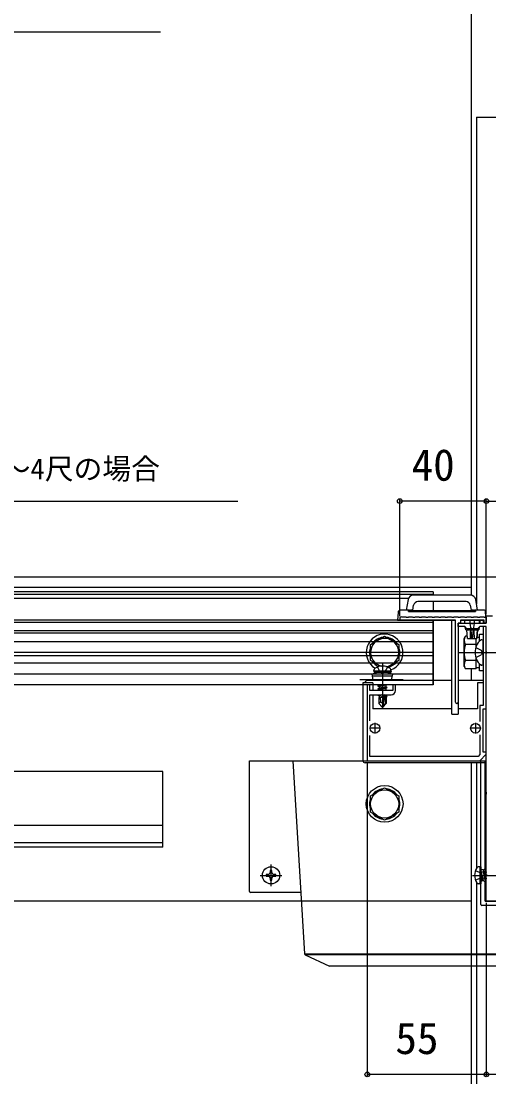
# Model space of a CAD drawing. Units: millimetres, scale not verified. Extents: x -875 to 875, y -1303 to 1296.
# Drawn here: x -198 to 18.2, y 140.6 to 628.6 of the extents above; entities that cross this region are included whole.
import ezdxf
from ezdxf.enums import TextEntityAlignment as Align

# ---------------------------------------------------------------- set-up
doc = ezdxf.new("R2010")
doc.units = ezdxf.units.MM
doc.header["$LTSCALE"] = 8
for name, color, linetype in [('0-0_0', 7, 'Continuous'), ('0-2_YKK_11', 7, 'Continuous'), ('0-3_YKK_12', 2, 'Continuous'), ('0-4_YKK_13', 4, 'Continuous'), ('0-5_YKK_D', 6, 'Continuous')]:
    doc.layers.add(name, color=color, linetype=linetype)
doc.styles.add('ＭＳ ゴシック', font='')
doc.styles.get('ＭＳ ゴシック').set_extended_font_data('MS Gothic')

msp = doc.modelspace()

# ---------------------------------------------------------------- linework, layer by layer
at = {"layer": '0-0_0'}
msp.add_line((-22.25, 353.303), (-20.283, 353.303), dxfattribs=at)
at = {"layer": '0-2_YKK_11'}
for p, q in [((-34.5, 304.303), (-34.5, 299.303)), ((12, 304.303), (12, 299.303)), ((-32, 301.803), (-37, 301.803)), ((14.5, 301.803), (9.5, 301.803))]:
    msp.add_line(p, q, dxfattribs=at)
for points in [[(-22.25, 353.303), (-20.2, 353.303), (-20, 353.103), (-19, 353.103), (-18.8, 353.303), (-17.2, 353.303), (-17, 353.103), (-16, 353.103), (-15.8, 353.303), (-14.2, 353.303), (-14, 353.103), (-13, 353.103), (-12.8, 353.303), (-11.2, 353.303), (-11, 353.103), (-10, 353.103), (-9.8, 353.303), (-8.2, 353.303), (-8, 353.103), (-7, 353.103), (-6.8, 353.303), (-5.2, 353.303), (-5, 353.103), (-4, 353.103), (-3.8, 353.303), (-2.2, 353.303), (-2, 353.103), (-1, 353.103), (-0.8, 353.303), (0.8, 353.303), (1, 353.103), (2, 353.103), (2.2, 353.303), (3.8, 353.303), (4, 353.103), (5, 353.103), (5.2, 353.303), (6.8, 353.303), (7, 353.103), (8, 353.103)], [(2.8, 313.903), (2.8, 351.803), (-22.25, 351.803)], [(8, 353.103), (8.2, 353.303), (9.8, 353.303), (10, 353.103), (11, 353.103), (11.2, 353.303), (12.8, 353.303), (13, 353.103), (14, 353.103), (14.2, 353.303), (15.8, 353.303), (16, 353.103), (17, 353.103), (17, 350.303), (16, 350.303), (16, 351.803), (5, 351.803), (5, 350.303), (4, 350.303), (4, 313.903)], [(17, 350.303), (17, 353.803), (19.8, 353.803)], [(-25, 319.303), (-25, 321.803), (-26.2, 321.803), (-26.2, 319.303), (-36.8, 319.303), (-36.8, 321.803), (-38, 321.803), (-38, 286.803), (14, 286.803), (17, 289.803), (17, 290.803), (15.5, 290.803), (15.5, 310.803), (17, 310.803), (17, 348.803), (15.5, 348.803), (15.5, 337.261), (15.62, 337.078), (15.62, 336.528), (15.5, 336.345), (15.5, 322.261), (15.62, 322.078), (15.62, 321.528), (15.5, 321.345), (15.5, 312.303), (14, 312.303), (14, 304.862)], [(43, 221.803), (17, 221.803), (17, 233.345), (17.12, 233.528), (17.12, 234.078), (17, 234.261), (17, 271.345), (17.12, 271.528), (17.12, 272.078), (17, 272.261), (17, 336.345), (17.12, 336.528), (17.12, 337.078), (17, 337.261), (17, 348.803), (14, 348.803), (13, 347.803), (8, 347.803), (7, 348.803), (4, 348.803), (4, 350.303), (10.037, 350.303), (10.22, 350.183), (10.77, 350.183), (10.954, 350.303), (17, 350.303)], [(-36.8, 305.201), (-36.8, 317.303), (-27, 317.303)], [(14, 298.743), (14, 289.631), (13.172, 288.803), (-36.8, 288.803), (-36.8, 298.404)]]:
    msp.add_lwpolyline(points, dxfattribs=at)
for centre, radius, start, end in [((-22.25, 352.553), 0.75, 89.99999, 270.00001), ((-27, 319.303), 2, 270.00001, 359.99999), ((3.4, 313.903), 0.6, 180.00001, 269.99999), ((3.4, 313.903), 0.6, 270.00001, 359.99999)]:
    msp.add_arc(centre, radius, start, end, dxfattribs=at)
at = {"layer": '0-3_YKK_12'}
for p, q in [((10, 799.803), (10, 363.281)), ((12.5, 584.303), (82.5, 584.303)), ((12.5, 584.303), (12.5, 359.138)), ((-819.193, 371.803), (735, 371.803)), ((10, 366.803), (-533.982, 366.803)), ((-7.5, 364.803), (-533.355, 364.803)), ((-7.5, 363.603), (-533.144, 363.603)), ((-18.959, 361.803), (-532.826, 361.803)), ((-7.5, 364.803), (-7.5, 363.303)), ((-7.5, 363.603), (-7.5, 363.303)), ((-7.5, 360.303), (-7.5, 356.303)), ((-7.5, 351.803), (-7.5, 321.803)), ((-7.5, 350.683), (-547.5, 350.683)), ((-7.5, 345.803), (-547.5, 345.803)), ((-7.5, 335.303), (-547.5, 335.303)), ((10, 329.297), (10, 323.803)), ((-7.5, 321.803), (-547.5, 321.803)), ((12.5, 285.803), (12.5, 237.103)), ((-132.5, 281.803), (-265, 281.803)), ((-132.5, 246.803), (-132.5, 281.803)), ((-132.5, 256.803), (-421.974, 256.803)), ((-132.5, 248.803), (-421.974, 248.803)), ((-132.5, 246.803), (-421.974, 246.803)), ((12.5, 230.503), (12.5, -60.197))]:
    msp.add_line(p, q, dxfattribs=at)
for points in [[(10, 285.803), (10, 191.803), (10, -60.197)], [(10, 221.803), (-69.093, 221.803), (-485.407, 221.803), (-565, 221.803)]]:
    msp.add_lwpolyline(points, dxfattribs=at)
at = {"layer": '0-4_YKK_13'}
for p, q in [((-19.13, 361.237), (-20, 356.303)), ((9.668, 363.303), (-16.668, 363.303)), ((13, 356.303), (12.13, 361.237)), ((-18.5, 356.303), (-22.784, 356.303)), ((-19, 355.703), (-19, 356.303)), ((-18.5, 356.303), (-18, 356.303)), ((-18, 356.329), (-18, 356.003)), ((-17.005, 356.329), (-16.595, 358.65)), ((7.616, 360.303), (-14.626, 360.303)), ((10, 356.303), (10, 356.003)), ((11, 356.303), (10, 356.303)), ((16.163, 356.303), (11.5, 356.303)), ((12, 356.303), (12, 355.703)), ((-7.5, 351.803), (-547.5, 351.803)), ((-23.782, 355.364), (-24, 351.803)), ((-24, 351.803), (2.5, 351.803)), ((-23.7, 351.803), (-23.5, 351.803)), ((12, 356.003), (-19, 356.003)), ((-19, 355.703), (12, 355.703)), ((-7.5, 321.803), (-7.5, 351.803)), ((1, 308.303), (1, 351.803)), ((5.3, 351.803), (15.5, 351.803)), ((7, 350.303), (7, 351.803)), ((9.5, 350.303), (9.5, 351.803)), ((11.5, 350.303), (11.5, 351.803)), ((13.854, 350.303), (13.854, 351.803)), ((14, 351.803), (14, 350.303)), ((15.5, 351.803), (15.5, 350.303)), ((16.831, 353.073), (16.662, 355.833)), ((-7.5, 346.803), (-547.5, 346.803)), ((4, 350.003), (4, 308.303)), ((7.146, 350.303), (9.5, 350.303)), ((7.475, 347.303), (7.282, 348.521)), ((7.521, 347.303), (7.375, 348.428)), ((7.475, 347.303), (7.521, 347.303)), ((8.35, 343.303), (8, 347.303)), ((8.357, 343.303), (8.056, 347.303)), ((9.5, 350.303), (11.5, 350.303)), ((9.975, 347.303), (9.5, 350.303)), ((9.975, 347.303), (11.025, 347.303)), ((10.325, 343.303), (9.975, 347.303)), ((10.675, 343.303), (11.025, 347.303)), ((11.025, 347.303), (11.5, 350.303)), ((11.351, 347.303), (12.944, 347.303)), ((11.5, 350.303), (13.854, 350.303)), ((12.643, 343.303), (12.944, 347.303)), ((13, 347.303), (12.65, 343.303)), ((12.944, 347.303), (13.479, 347.303)), ((13.479, 347.303), (13.625, 348.428)), ((13.479, 347.303), (13.525, 347.303)), ((13.718, 348.521), (13.525, 347.303)), ((13.854, 350.303), (14, 350.303)), ((14, 350.303), (15.5, 350.303)), ((16.7, 350.303), (16.5, 350.303)), ((-7.5, 341.803), (-547.5, 341.803)), ((6.8, 343.303), (7.381, 344.308)), ((6.8, 330.303), (6.8, 343.303)), ((8.277, 344.308), (7.381, 344.308)), ((8.35, 343.303), (8.357, 343.303)), ((8.357, 343.303), (9.515, 343.303)), ((9.515, 343.303), (10.325, 343.303)), ((10.325, 343.303), (10.675, 343.303)), ((10.675, 343.303), (11.485, 343.303)), ((11.485, 343.303), (12.643, 343.303)), ((12.3, 339.532), (12.3, 343.303)), ((12.643, 343.303), (12.65, 343.303)), ((12.687, 343.853), (13.9, 343.853)), ((14.955, 342.703), (14.757, 342.703)), ((15.5, 342.054), (15.5, 342.158)), ((15.5, 331.552), (15.5, 342.054)), ((-7.5, 336.803), (-547.5, 336.803)), ((4.3, 336.803), (30.8, 336.803)), ((12.3, 340.556), (7.381, 340.556)), ((10.996, 336.803), (32.413, 336.803)), ((12.174, 339.175), (14.635, 337.948)), ((12.3, 339.532), (12.3, 340.803)), ((15.244, 336.803), (14.635, 337.948)), ((15.244, 336.803), (14.635, 335.658)), ((12.3, 333.05), (7.381, 333.05)), ((12.174, 334.431), (14.635, 335.658)), ((12.3, 332.803), (12.3, 334.073)), ((12.3, 329.297), (12.3, 334.073)), ((-7.5, 331.803), (-547.5, 331.803)), ((-33.5, 327.603), (-35.75, 326.784)), ((-35, 328.103), (-34.859, 328.905)), ((-27, 328.103), (-35, 328.103)), ((-35, 328.103), (-34.912, 327.603)), ((-27.088, 327.603), (-34.912, 327.603)), ((-28.5, 327.603), (-33.5, 327.603)), ((-31, 331.503), (-31, 310.603)), ((-28.5, 327.603), (-26.25, 326.784)), ((-27, 328.103), (-27.141, 328.905)), ((-27, 328.103), (-27.088, 327.603)), ((6.8, 330.303), (7.381, 329.297)), ((12.3, 329.297), (7.381, 329.297)), ((13.9, 329.753), (12.3, 329.753)), ((14.955, 330.903), (14.757, 330.903)), ((-7.5, 326.803), (-547.5, 326.803)), ((-21.5, 324.103), (-41.5, 324.103)), ((-40, 322.803), (-40, 286.803)), ((-26.25, 326.784), (-35.75, 326.784)), ((-35.222, 324.103), (-35.75, 326.784)), ((-26.446, 325.791), (-35.554, 325.791)), ((-35.5, 322.803), (-35.5, 319.303)), ((-35.222, 324.103), (-26.778, 324.103)), ((-26.778, 324.103), (-26.25, 326.784)), ((15.5, 323.803), (4, 323.803)), ((15.5, 322.803), (13, 322.803)), ((13, 322.803), (13, 310.803)), ((-7.5, 321.803), (-547.5, 321.803)), ((-35.5, 317.303), (-35.5, 310.803)), ((-29.8, 321.803), (-33.1, 321.253)), ((-33.1, 321.353), (-30.4, 321.803)), ((-33.1, 321.353), (-32.55, 321.67)), ((-33.1, 321.353), (-33.1, 321.253)), ((-33.1, 321.253), (-32.55, 320.935)), ((-33.1, 319.953), (-28.9, 320.653)), ((-28.9, 320.553), (-33.1, 319.853)), ((-33.1, 319.953), (-32.55, 320.27)), ((-33.1, 319.953), (-33.1, 319.853)), ((-33.1, 319.853), (-32.55, 319.535)), ((-31.6, 317.303), (-33.1, 317.053)), ((-33.1, 317.153), (-32.2, 317.303)), ((-33.1, 317.153), (-32.84, 317.303)), ((-31.963, 321.803), (-32.55, 321.67)), ((-32.55, 321.803), (-32.55, 321.67)), ((-29.45, 320.97), (-32.55, 320.27)), ((-32.55, 320.935), (-32.55, 320.27)), ((-32.55, 319.535), (-32.55, 319.303)), ((-30.16, 317.275), (-32.55, 316.735)), ((-30.154, 317.303), (-31, 313.224)), ((-29.756, 317.303), (-30.85, 312.027)), ((-29.6, 317.303), (-29.6, 313.277)), ((-29.45, 321.635), (-29.45, 320.97)), ((-28.9, 320.653), (-29.45, 320.97)), ((-29.45, 320.235), (-29.45, 319.57)), ((-29.45, 317.303), (-29.45, 316.77)), ((-28.9, 320.653), (-28.9, 320.553)), ((-33.1, 317.153), (-33.1, 317.053)), ((-33.1, 317.053), (-32.55, 316.735)), ((-32.7, 316.003), (-32.55, 316.07)), ((-32.7, 316.003), (-32.7, 313.153)), ((-30.424, 316.003), (-32.7, 316.003)), ((-31.743, 313.956), (-32.7, 313.153)), ((-31.15, 311.603), (-32.7, 313.153)), ((-32.55, 316.735), (-32.55, 316.07)), ((-30.305, 316.577), (-32.55, 316.07)), ((-30.365, 316.286), (-32.083, 316.003)), ((-31, 313.224), (-31.15, 311.603)), ((-31, 313.224), (-31, 311.603)), ((-29.6, 313.277), (-30.85, 312.027)), ((-30.85, 311.603), (-29.3, 313.153)), ((-30.42, 316.019), (-30.504, 316.003)), ((-29.45, 316.77), (-29.603, 316.736)), ((-29, 316.511), (-29.6, 316.412)), ((-29, 316.295), (-29.6, 316.178)), ((-29.3, 316.003), (-29.6, 316.003)), ((-29.6, 313.277), (-29.3, 313.153)), ((-29, 316.511), (-29.45, 316.77)), ((-29, 316.295), (-29.3, 316.122)), ((-29.3, 316.122), (-29.3, 313.153)), ((-29, 316.511), (-29, 316.295)), ((1, 310.803), (-35.5, 310.803)), ((-31.15, 311.603), (-30.85, 311.603)), ((-30.85, 312.027), (-30.85, 311.603)), ((1, 308.303), (4, 308.303)), ((13, 310.803), (4, 310.803)), ((-92, 286.803), (-72.5, 286.803)), ((-72.5, 286.803), (-67.036, 197.471)), ((-72.5, 286.803), (-42.5, 286.803)), ((-42.5, 286.803), (14.5, 286.803)), ((16.5, 285.803), (-39, 285.803)), ((15, 286.803), (16.5, 286.803)), ((16.5, 237.303), (16.5, 286.803)), ((-83.82, 234.243), (-84.7, 234.243)), ((-82.5, 228.803), (-82.5, 238.803)), ((14, 237.803), (13.198, 237.661)), ((14, 237.803), (14, 229.803)), ((14, 237.803), (14.5, 237.715)), ((14.5, 237.715), (14.5, 229.891)), ((15, 236.303), (14.5, 236.303)), ((14.5, 236.303), (14.5, 231.303)), ((15.15, 231.703), (14.55, 235.303)), ((14.55, 235.303), (14.65, 235.303)), ((14.55, 235.303), (14.832, 232.253)), ((14.65, 235.303), (15.25, 231.703)), ((15.568, 232.253), (14.65, 235.303)), ((14.7, 235.353), (15.532, 235.353)), ((15.5, 236.303), (15, 236.303)), ((15.85, 235.903), (15.532, 235.353)), ((15.532, 235.353), (16.232, 232.253)), ((16.55, 231.703), (15.85, 235.903)), ((15.85, 235.903), (15.95, 235.903)), ((15.95, 235.903), (16.268, 235.353)), ((15.95, 235.903), (16.65, 231.703)), ((16.268, 235.353), (16.968, 232.253)), ((16.268, 235.353), (16.932, 235.353)), ((16.5, 237.303), (16.5, 235.353)), ((-87.5, 233.803), (-77.5, 233.803)), ((-81.18, 233.363), (-80.3, 233.363)), ((10.6, 233.803), (31.5, 233.803)), ((14, 229.803), (13.198, 229.944)), ((14, 229.803), (14.5, 229.891)), ((14.7, 232.253), (14.832, 232.253)), ((15.15, 231.703), (14.832, 232.253)), ((15.5, 231.303), (15, 231.303)), ((15.15, 231.703), (15.25, 231.703)), ((15.15, 231.703), (15.25, 231.703)), ((15.25, 231.703), (15.568, 232.253)), ((15.568, 232.253), (16.232, 232.253)), ((16.55, 231.703), (16.232, 232.253)), ((16.5, 231.789), (16.5, 230.303)), ((16.5, 221.803), (16.5, 230.303)), ((16.55, 231.703), (16.65, 231.703)), ((16.65, 231.703), (16.968, 232.253)), ((16.968, 232.253), (17, 232.253)), ((17.243, 233.979), (17.295, 233.748)), ((-68.769, 225.803), (-92, 225.803)), ((80, 219.803), (15, 219.803)), ((-67.036, 197.471), (-42.5, 197.471)), ((-42.5, 197.048), (-66.748, 197.048)), ((-66.748, 197.048), (-55.5, 191.803)), ((-42.5, 197.471), (137.5, 197.471)), ((-42.5, 191.803), (-55.5, 191.803)), ((137.5, 191.803), (-42.5, 191.803))]:
    msp.add_line(p, q, dxfattribs=at)
for points in [[(-17, 356.003), (-17, 356.329), (-18, 356.329)], [(9.586, 358.65), (9.995, 356.329), (10, 356.329), (10, 356.303)], [(11, 356.003), (11, 356.303), (11.5, 356.303)], [(7, 350.303), (7.146, 350.303), (7.146, 351.803)], [(7.521, 347.303), (8.056, 347.303), (9.649, 347.303)], [(15.5, 350.303), (17, 350.303), (16.987, 350.515)], [(-31.964, 330.431), (-36.5, 333.05), (-36.5, 340.556), (-30, 344.308)], [(-30, 344.308), (-23.5, 340.556), (-23.5, 333.05), (-28.664, 330.069)], [(15.5, 345.303), (15.5, 328.303), (13.9, 328.303), (13.9, 331.518)], [(13.9, 342.088), (13.9, 345.303), (15.5, 345.303)], [(15.5, 331.448), (15.5, 331.552), (15.5, 331.903)], [(-33.258, 330.098), (-32.145, 327.866), (-31, 327.257)], [(-28.742, 330.098), (-29.855, 327.866), (-31, 327.257)], [(-35.5, 322.803), (-39, 322.803), (-40, 322.803)], [(1, 323.803), (-7.5, 323.803), (-38, 323.803)], [(-29.16, 321.803), (-29.45, 321.635), (-32.55, 320.935)], [(-28.9, 320.553), (-29.45, 320.235), (-32.55, 319.535)], [(-28.987, 319.303), (-29.45, 319.57), (-30.635, 319.303)], [(-31, 313.224), (-31.743, 313.956), (-31.9, 316.003)], [(-92.5, 226.303), (-92.5, 286.803), (-92, 286.803)], [(14.5, 236.303), (14.5, 286.803), (15, 286.803)], [(-84.7, 234.243), (-84.7, 233.363), (-83.82, 233.363)], [(-82.06, 235.123), (-82.06, 236.003), (-82.94, 236.003), (-82.94, 235.123)], [(-80.3, 233.363), (-80.3, 234.243), (-81.18, 234.243)], [(12.005, 236.061), (14.237, 234.948), (14.846, 233.803)], [(17, 235.47), (16.932, 235.353), (17, 235.054)], [(-82.94, 232.483), (-82.94, 231.603), (-82.06, 231.603), (-82.06, 232.483)], [(12.005, 231.545), (14.237, 232.658), (14.846, 233.803)], [(14.5, 220.303), (14.5, 231.303), (15, 231.303)], [(16.5, 221.803), (78.5, 221.803), (78.5, 230.303)], [(161.748, 197.048), (137.5, 197.048), (-42.5, 197.048)]]:
    msp.add_lwpolyline(points, dxfattribs=at)
msp.add_lwpolyline([(-30, 274.308), (-23.5, 270.556), (-23.5, 263.05), (-30, 259.297), (-36.5, 263.05), (-36.5, 270.556)], close=True, dxfattribs=at)
for centre, radius in [((-34.5, 301.803), 2.25), ((12, 301.803), 2.25), ((-30, 266.803), 8.5), ((-30, 266.803), 6.5), ((-82.5, 233.803), 4)]:
    msp.add_circle(centre, radius, dxfattribs=at)
for centre, radius, start, end in [((-16.668, 360.803), 2.5, 90, 170), ((9.668, 360.803), 2.5, 10, 90), ((-22.784, 355.303), 1, 90, 176.5), ((-14.626, 358.303), 2, 90, 170), ((7.616, 358.303), 2, 10, 90), ((16.163, 355.803), 0.5, 3.5, 90), ((-30, 336.803), 8.5, 289.77882, 238.74533), ((-30, 336.803), 6.5, 274.55954, 256.50614), ((-30, 336.803), 7.05, 97.21814, 142.78186), ((-30, 336.803), 7.05, 37.21814, 82.78186), ((10.123, 342.432), 3.323, 145.61575, 214.38425), ((19.5, 336.803), 7.7, 131.56083, 228.43917), ((14.757, 342.153), 0.55, 90, 131.56083), ((14.955, 342.158), 0.545, 0, 90), ((-30, 336.803), 7.05, 157.21814, 202.78186), ((-30, 336.803), 7.05, 337.21814, 22.78186), ((19.219, 336.803), 12.419, 162.41205, 197.58795), ((-30, 336.803), 7.05, 217.21814, 247.65899), ((-30, 336.803), 7.05, 283.40669, 322.78186), ((10.123, 331.174), 3.323, 145.61575, 214.38425), ((-33.972, 328.749), 0.9, 122.05588, 170), ((-31, 324.003), 6.5, 57.94412, 122.05588), ((-28.028, 328.749), 0.9, 10, 57.94412), ((14.757, 331.453), 0.55, 228.43917, 270), ((14.955, 331.448), 0.545, 270, 0), ((-38, 322.803), 1, 90, 180), ((-39, 286.803), 1, 180, 270), ((16.5, 286.803), 1, 270, 300), ((-30, 266.803), 7.05, 97.21814, 142.78186), ((-30, 266.803), 7.05, 37.21814, 82.78186), ((-30, 266.803), 7.05, 157.21814, 202.78186), ((-30, 266.803), 7.05, 337.21814, 22.78186), ((-30, 266.803), 7.05, 217.21814, 262.78186), ((-30, 266.803), 7.05, 277.21814, 322.78186), ((-83.82, 235.123), 0.88, 270, 0), ((-81.18, 235.123), 0.88, 180, 270), ((18.1, 233.803), 6.5, 147.94412, 212.05588), ((13.354, 236.775), 0.9, 100, 147.94412), ((14.7, 235.553), 0.2, 180, 270), ((15.5, 237.303), 1, 270, 0), ((-83.82, 232.483), 0.88, 0, 90), ((-81.18, 232.483), 0.88, 90, 180), ((13.354, 230.831), 0.9, 212.05588, 260), ((14.7, 232.053), 0.2, 90, 180), ((15.5, 230.303), 1, 0, 90), ((-92, 226.303), 0.5, 180, 270), ((15, 220.303), 0.5, 180, 270), ((-66.537, 197.501), 0.5, 183.5, 245)]:
    msp.add_arc(centre, radius, start, end, dxfattribs=at)
for centre, major_axis, ratio, start_param, end_param in [((10.5, 341.304), (0, 11.43), 0.087489, 1.0182613, 1.3950002), ((10.5, 343.989), (0, 6.314), 0.158384, 0.7853982, 1.0182613), ((10.5, 343.989), (0, 6.314), 0.158384, 5.264924, 5.4977871), ((10.5, 341.304), (0, 11.43), 0.087489, 4.8881851, 5.264924)]:
    msp.add_ellipse(centre, major_axis=major_axis, ratio=ratio, start_param=start_param, end_param=end_param, dxfattribs=at)
at = {"layer": '0-5_YKK_D'}
for p, q in [((-23, 353.553), (-23, 407.803)), ((17, 406.803), (-23, 406.803)), ((17, 354.503), (17, 407.803)), ((17, 354.503), (17, 407.803)), ((-38, 286.103), (-38, 140.803)), ((17, 221.103), (17, 140.803)), ((17, 221.103), (17, 140.803)), ((17, 141.803), (-38, 141.803)), ((47.5, 141.803), (17, 141.803))]:
    msp.add_line(p, q, dxfattribs=at)
for points in [[(-297.716, 576.457), (-294.711, 579.463), (-250.526, 623.648), (-133.593, 623.648)], [(-269.855, 321.803), (-267.73, 325.483), (-220.78, 406.803), (-97.8, 406.803)], [(17, 406.803), (47.5, 406.803), (108.391, 406.803)]]:
    msp.add_lwpolyline(points, dxfattribs=at)
for centre in [(-23, 406.803), (17, 406.803), (17, 406.803), (-38, 141.803), (17, 141.803), (17, 141.803)]:
    msp.add_circle(centre, 1.075, dxfattribs=at)

# ---------------------------------------------------------------- texts
at = {"layer": '0-5_YKK_D', "style": 'ＭＳ ゴシック'}
for s, height, p in [('40', 14.66, (-17.545, 411.803)), ('3～4尺の場合', 9.751, (-213.65, 413.904)), ('55', 14.66, (-25.045, 146.803))]:
    msp.add_text(s, height=height, dxfattribs=at).set_placement(p, align=Align.BOTTOM_LEFT)

doc.saveas('drawing.dxf')
